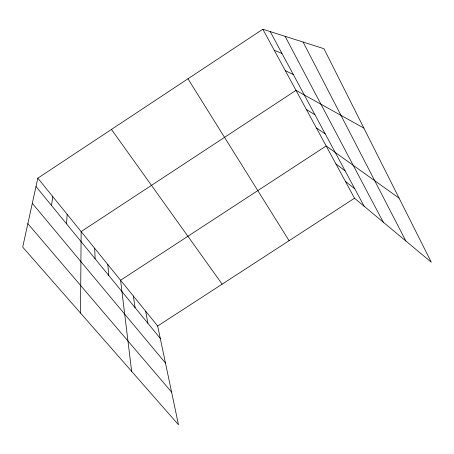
<?xml version="1.0" encoding="UTF-8"?>
<svg xmlns="http://www.w3.org/2000/svg" width="454" height="454" viewBox="0 0 454 454"><rect width="100%" height="100%" fill="white"/><g stroke="black" fill="none" stroke-linecap="round" stroke-linejoin="round"><path stroke-width="0.68" d="M80.523 313.056L81.135 231.602L296.008 90.363L363.87 128.096M66.534 223.85L67.158 214.356M51.523 205.503L52.732 196.559M37.83 178.172L22.7 247.107L178.473 424.768L157.674 326.023L37.83 178.172L262.838 29.232L323.952 48.697L431.3 262.213L354.523 198.216L262.838 29.232M157.674 326.023L354.523 198.216M274.256 50.275L281.968 53.43M285.305 70.642L293.329 74.552M306.376 109.471L314.945 114.748M316.427 127.994L325.24 133.89M399.094 198.154L326.171 145.961L120.571 280.249L131.649 371.366M335.915 163.917L345.165 170.937M345.358 181.322L354.807 188.864M27.847 223.657L171.595 392.108M32.308 203.335L165.472 363.041M35.997 186.526L160.285 338.44M111.457 129.435L222.159 284.153M187.962 78.797L289.084 240.705M270.215 31.581L364.153 206.241M285.089 36.32L383.255 222.165M303.102 42.057L405.853 241M145.672 311.217L147.902 323.299M133.311 295.968L135.127 307.687M107.825 264.523L108.75 275.442M94.687 248.315L95.124 258.797"/></g></svg>
